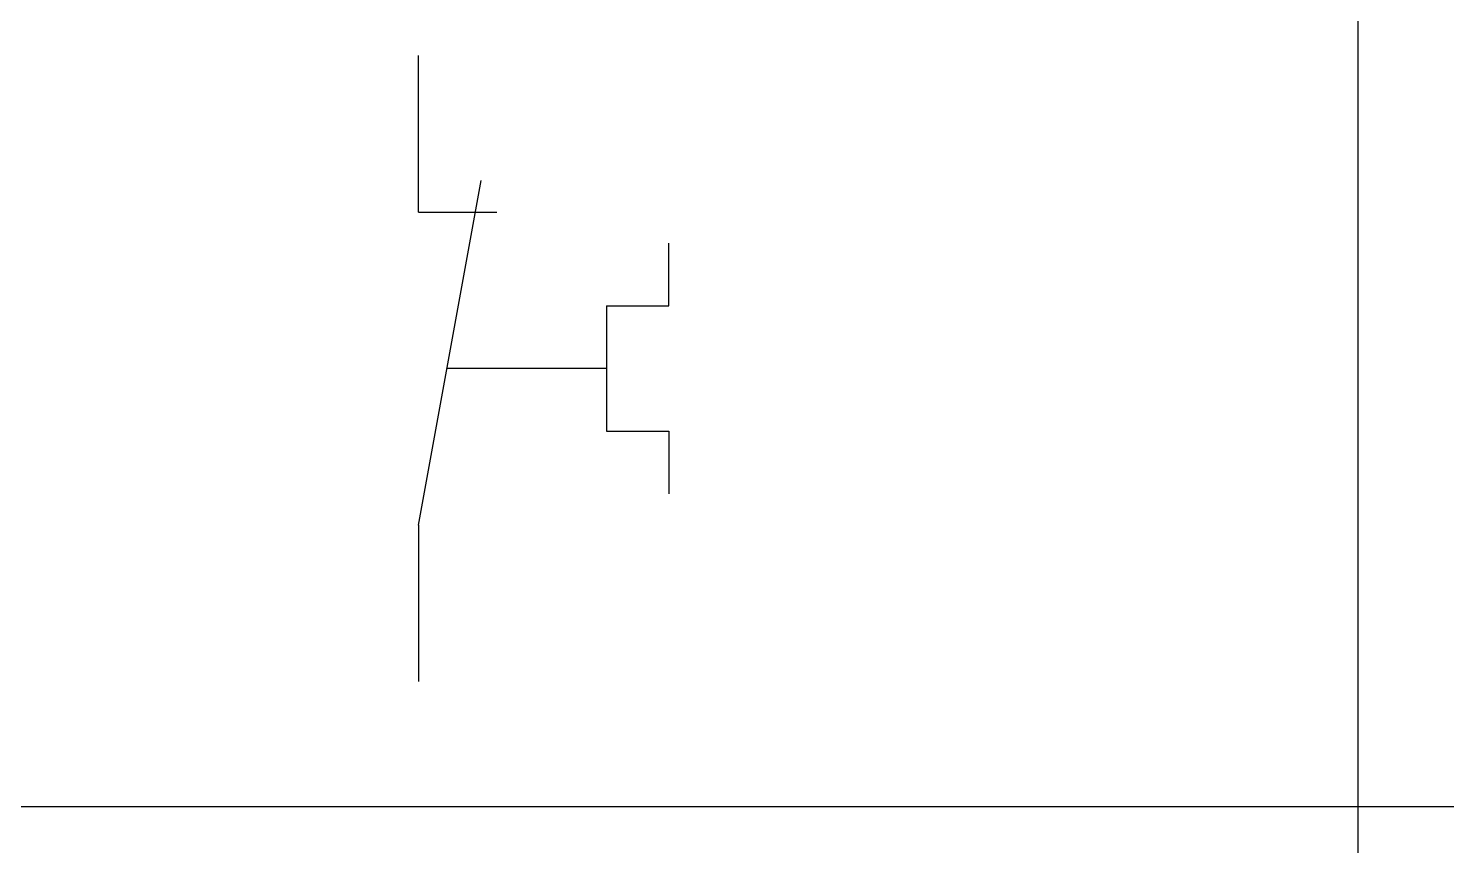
# Model space of a CAD drawing. Header units: millimetres. Extents: x 1974 to 2560, y 1429 to 1567.
# Drawn here: x 2486.57 to 2488.165, y 1518.183 to 1519.102 of the extents above; entities that cross this region are included whole.
import ezdxf

# ---------------------------------------------------------------- set-up
doc = ezdxf.new("R2010")
doc.units = ezdxf.units.MM
doc.layers.add('TEXTO', color=4, linetype='Continuous')

msp = doc.modelspace()

# ---------------------------------------------------------------- linework, layer by layer
at = {"layer": 'TEXTO', "color": 0}
for p, q in [((2488.0651, 1531.9544), (2488.0651, 1515.0586)), ((2487.0091, 1518.8953), (2487.0091, 1519.0714)), ((2487.0091, 1518.5434), (2487.0794, 1518.9306)), ((2487.0091, 1518.8953), (2487.097, 1518.8953)), ((2487.2906, 1518.7898), (2487.2906, 1518.8602)), ((2487.2203, 1518.7898), (2487.2203, 1518.649)), ((2487.2203, 1518.7898), (2487.2906, 1518.7898)), ((2487.2203, 1518.7194), (2487.041, 1518.7194)), ((2487.2203, 1518.649), (2487.2906, 1518.649)), ((2487.2906, 1518.649), (2487.2906, 1518.5786)), ((2487.0091, 1518.5434), (2487.0091, 1518.3674)), ((2507.7976, 1518.2266), (2478.9131, 1518.2266))]:
    msp.add_line(p, q, dxfattribs=at)

doc.saveas('drawing.dxf')
